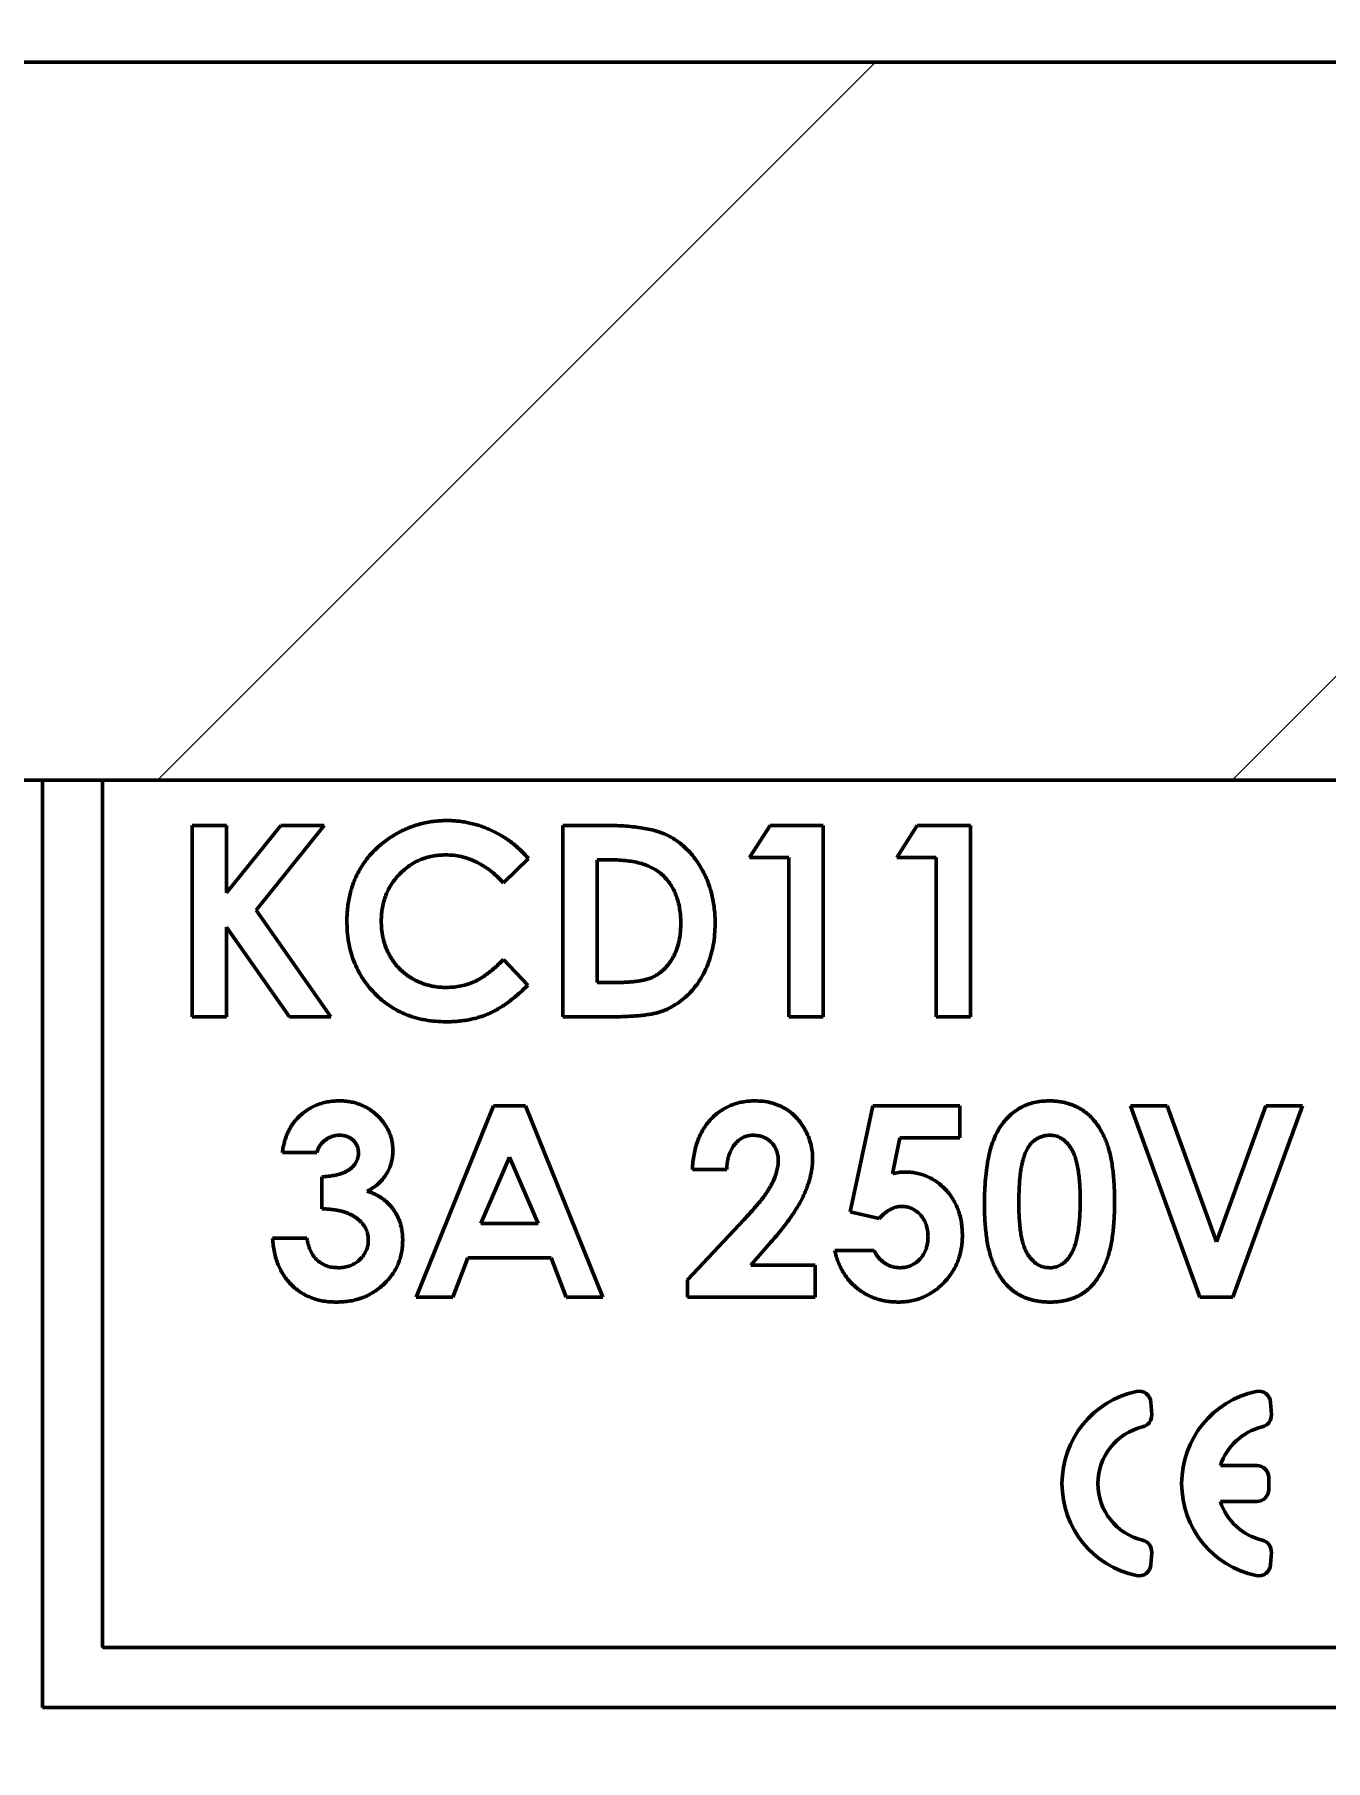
# Model space of a CAD drawing. Header units: millimetres. Extents: x 0 to 841, y 0 to 594.
# Drawn here: x 394.93 to 400.32, y 310.52 to 317.74 of the extents above; entities that cross this region are included whole.
import ezdxf

# ---------------------------------------------------------------- set-up
doc = ezdxf.new("R2010")
doc.units = ezdxf.units.MM
for name, color, linetype, lineweight in [('Dimension (ISO)', 7, 'Continuous', 25), ('Hatch (ISO)', 7, 'Continuous', 18), ('Visible (ISO)', 7, 'Continuous', 50)]:
    doc.layers.add(name, color=color, linetype=linetype, lineweight=lineweight)
doc.styles.add('Note Text (ISO)', font='tahoma.ttf')
doc.dimstyles.new('Default (ISO)', dxfattribs={"dimtxt": 3.5, "dimasz": 2.5, "dimexe": 3.175, "dimexo": 0, "dimgap": 0.762, "dimtad": 1, "dimrnd": 1e-08, "dimtxsty": 'Note Text (ISO)', "dimcen": 0.09, "dimdle": 10, "dimclrd": 256, "dimclre": 256, "dimclrt": 256, "dimadec": 0, "dimazin": 0, "dimtfac": 1.001486, "dimtmove": 0, "dimatfit": 3, "dimfxl": 1, "dimtolj": 1, "dimtzin": 0, "dimlwd": -1, "dimlwe": -1, "dimarcsym": 0})

# ---------------------------------------------------------------- blocks, each defined once
blk = doc.blocks.new('*D15')
at = {"layer": 'Defpoints', "color": 0, "transparency": 16777216}
for p in [(403.2592, 321.8317), (351.5859, 205.6206), (382.416, 205.6206)]:
    blk.add_point(p, dxfattribs=at)
at = {"layer": 'Dimension (ISO)', "transparency": 16777216}
for p, q in [((403.2592, 321.8317), (348.4109, 321.8317)), ((351.5859, 319.3317), (351.5859, 208.1206)), ((382.416, 205.6206), (348.4109, 205.6206))]:
    blk.add_line(p, q, dxfattribs=at)
for points in [[(351.1692, 319.3317), (352.0026, 319.3317), (351.5859, 321.8317)], [(351.1692, 208.1206), (352.0026, 208.1206), (351.5859, 205.6206)]]:
    blk.add_solid(points, dxfattribs=at)
at = {"layer": 'Dimension (ISO)', "transparency": 16777216, "insert": (346.3813, 257.8884), "char_height": 3.5, "attachment_point": 1, "rotation": 90, "style": 'Note Text (ISO)'}
blk.add_mtext('\\A1;116,21', dxfattribs=at)

msp = doc.modelspace()

# ---------------------------------------------------------------- hatches: boundary and pattern name
at = {"layer": 'Hatch (ISO)'}
h = msp.add_hatch(dxfattribs=at)
h.set_pattern_fill('ANSI31', color=256, scale=25.4, style=0)
h.set_pattern_definition([(45, (0, 0), (-2.245064, 2.245064), [])])
edge = h.paths.add_edge_path()
edge.add_ellipse((416.2875, 307.6206), major_axis=(-9.758, 2.1864), ratio=1, start_angle=270, end_angle=282.62939)
edge.add_line((416.2875, 317.6206), (382.416, 317.6206))
edge.add_ellipse((382.416, 312.6206), major_axis=(-5, 0), ratio=1, start_angle=270, end_angle=360)
edge.add_line((377.416, 312.6206), (377.416, 210.6206))
edge.add_ellipse((382.416, 210.6206), major_axis=(0, -5), ratio=1, start_angle=270, end_angle=360)
edge.add_line((382.416, 205.6206), (416.2875, 205.6206))
edge.add_ellipse((416.2875, 215.6206), major_axis=(10, 0), ratio=1, start_angle=270, end_angle=282.62939)
edge.add_ellipse((445.416, 85.6206), major_axis=(120.242, 26.942), ratio=1, start_angle=64.741221, end_angle=90, ccw=False)
edge.add_ellipse((474.5444, 215.6206), major_axis=(9.758, -2.1864), ratio=1, start_angle=270, end_angle=282.62939)
edge.add_line((474.5444, 205.6206), (558.416, 205.6206))
edge.add_ellipse((558.416, 210.6206), major_axis=(5, 0), ratio=1, start_angle=270, end_angle=360)
edge.add_line((563.416, 210.6206), (563.416, 312.6206))
edge.add_ellipse((558.416, 312.6206), major_axis=(0, 5), ratio=1, start_angle=270, end_angle=360)
edge.add_line((558.416, 317.6206), (474.5444, 317.6206))
edge.add_ellipse((474.5444, 307.6206), major_axis=(-10, 0), ratio=1, start_angle=270, end_angle=282.62939)
edge.add_ellipse((445.416, 437.6206), major_axis=(-120.242, -26.942), ratio=1, start_angle=64.741221, end_angle=90, ccw=False)
edge = h.paths.add_edge_path(flags=0)
edge.add_line((388.916, 208.6206), (388.916, 210.6206))
edge.add_ellipse((382.416, 210.6206), major_axis=(0, 6.5), ratio=1, start_angle=270, end_angle=363.5049)
edge.add_line((382.0186, 217.1085), (380.416, 217.1085))
edge.add_line((380.416, 217.1085), (380.416, 221.8137))
edge.add_spline(control_points=[(380.416, 221.8137), (380.416, 222.421), (380.4998, 223.1449), (380.6918, 224.324), (380.8222, 224.9564), (381.0364, 226.2248), (381.1089, 226.8628), (381.1089, 228.0373), (381.0364, 228.6753), (380.8222, 229.9438), (380.6918, 230.5761), (380.4998, 231.7552), (380.416, 232.4791), (380.416, 233.0865)], knot_values=[1.346639, 1.346639, 1.346639, 1.346639, 1.528836, 1.528836, 1.705012, 1.705012, 1.881187, 1.881187, 2.057362, 2.057362, 2.233538, 2.233538, 2.415734, 2.415734, 2.415734, 2.415734], degree=3, periodic=0)
edge.add_line((380.416, 233.0865), (380.416, 241.6206))
edge.add_ellipse((380.416, 244.1206), major_axis=(2.5, 0), ratio=1, start_angle=270, end_angle=450)
edge.add_line((380.416, 246.6206), (380.416, 276.6206))
edge.add_ellipse((380.416, 279.1206), major_axis=(2.5, 0), ratio=1, start_angle=270, end_angle=450)
edge.add_line((380.416, 281.6206), (380.416, 306.1211))
edge.add_line((380.416, 306.1211), (382.4891, 306.1211))
edge.add_ellipse((382.416, 312.6206), major_axis=(6.4996, 0.0732), ratio=1, start_angle=270, end_angle=359.35505)
edge.add_line((388.916, 312.6206), (388.916, 314.6206))
edge.add_line((388.916, 314.6206), (416.2875, 314.6206))
edge.add_ellipse((416.2875, 307.6206), major_axis=(7, 0), ratio=1, start_angle=77.37061, end_angle=90, ccw=False)
edge.add_ellipse((445.416, 437.6206), major_axis=(123.1694, -27.598), ratio=1, start_angle=270, end_angle=279.224461)
edge.add_ellipse((445.416, 311.3973), major_axis=(-0.2228, -7.4967), ratio=1, start_angle=270, end_angle=453.40493)
edge.add_ellipse((445.416, 437.6206), major_axis=(126.0006, 7.4967), ratio=1, start_angle=270, end_angle=279.224461)
edge.add_ellipse((474.5444, 307.6206), major_axis=(6.8306, 1.5305), ratio=1, start_angle=77.37061, end_angle=90, ccw=False)
edge.add_line((474.5444, 314.6206), (535.916, 314.6206))
edge.add_ellipse((538.416, 314.6206), major_axis=(0, -2.5), ratio=1, start_angle=270, end_angle=450)
edge.add_line((540.916, 314.6206), (551.9184, 314.6206))
edge.add_line((551.9184, 314.6206), (551.9184, 312.4451))
edge.add_ellipse((558.416, 312.6206), major_axis=(0.1756, -6.4976), ratio=1, start_angle=270, end_angle=359.09712)
edge.add_line((558.4891, 306.1211), (560.416, 306.1211))
edge.add_line((560.416, 306.1211), (560.416, 217.1085))
edge.add_line((560.416, 217.1085), (558.8134, 217.1085))
edge.add_ellipse((558.416, 210.6206), major_axis=(-6.4878, 0.3974), ratio=1, start_angle=270, end_angle=361.95706)
edge.add_line((551.9184, 210.7962), (551.9184, 208.6206))
edge.add_line((551.9184, 208.6206), (540.916, 208.6206))
edge.add_ellipse((538.416, 208.6206), major_axis=(0, 2.5), ratio=1, start_angle=270, end_angle=450)
edge.add_line((535.916, 208.6206), (474.5444, 208.6206))
edge.add_ellipse((474.5444, 215.6206), major_axis=(-7, 0), ratio=1, start_angle=77.37061, end_angle=90, ccw=False)
edge.add_ellipse((445.416, 85.6206), major_axis=(-123.1694, 27.598), ratio=1, start_angle=270, end_angle=279.224461)
edge.add_ellipse((445.416, 211.844), major_axis=(0.2228, 7.4967), ratio=1, start_angle=270, end_angle=453.40493)
edge.add_ellipse((445.416, 85.6206), major_axis=(-126.0006, -7.4967), ratio=1, start_angle=270, end_angle=279.224461)
edge.add_ellipse((416.2875, 215.6206), major_axis=(-6.8306, -1.5305), ratio=1, start_angle=77.37061, end_angle=90, ccw=False)
edge.add_line((416.2875, 208.6206), (388.916, 208.6206))
edge = h.paths.add_edge_path(flags=0)
edge.add_ellipse((557.666, 211.3706), major_axis=(0, 2.1724), ratio=1, start_angle=0, end_angle=360)
edge = h.paths.add_edge_path(flags=0)
edge.add_ellipse((557.666, 311.8706), major_axis=(0, 2.1724), ratio=1, start_angle=0, end_angle=360)
edge = h.paths.add_edge_path(flags=0)
edge.add_ellipse((383.166, 311.8706), major_axis=(0, 2.1724), ratio=1, start_angle=0, end_angle=360)
edge = h.paths.add_edge_path(flags=0)
edge.add_ellipse((383.166, 211.3706), major_axis=(0, 2.1724), ratio=1, start_angle=0, end_angle=360)
edge = h.paths.add_edge_path(flags=0)
edge.add_ellipse((445.416, 214.344), major_axis=(0, 2), ratio=1, start_angle=0, end_angle=360)
edge = h.paths.add_edge_path(flags=0)
edge.add_ellipse((445.416, 308.8973), major_axis=(0, 2), ratio=1, start_angle=0, end_angle=360)

# ---------------------------------------------------------------- linework, layer by layer
at = {"layer": 'Visible (ISO)'}
for p, q in [((416.2875, 317.6206), (382.416, 317.6206)), ((388.916, 314.6206), (416.2875, 314.6206)), ((394.9633, 314.6206), (394.9633, 310.7446)), ((395.2133, 314.6206), (395.2133, 310.9946)), ((395.5888, 314.4309), (395.7323, 314.4309)), ((395.5888, 313.6309), (395.5888, 314.4309)), ((395.7323, 314.1494), (395.9593, 314.4309)), ((395.7323, 314.4309), (395.7323, 314.1494)), ((396.1405, 314.4309), (395.8554, 314.0771)), ((395.9593, 314.4309), (396.1405, 314.4309)), ((397.1375, 314.4309), (397.3184, 314.4309)), ((397.1375, 313.6309), (397.1375, 314.4309)), ((397.917, 314.2976), (398.0027, 314.4309)), ((398.0027, 314.4309), (398.2246, 314.4309)), ((398.2246, 314.4309), (398.2246, 313.6309)), ((398.5323, 314.2976), (398.6181, 314.4309)), ((398.6181, 314.4309), (398.84, 314.4309)), ((398.84, 314.4309), (398.84, 313.6309)), ((396.9939, 314.2922), (396.8886, 314.1915)), ((397.3359, 314.2873), (397.2811, 314.2873)), ((397.2811, 314.2873), (397.2811, 313.7745)), ((398.0811, 314.2976), (397.917, 314.2976)), ((398.0811, 313.6309), (398.0811, 314.2976)), ((398.6964, 314.2976), (398.5323, 314.2976)), ((398.6964, 313.6309), (398.6964, 314.2976)), ((395.8554, 314.0771), (396.1682, 313.6309)), ((395.7323, 314.0061), (395.7323, 313.6309)), ((395.9953, 313.6309), (395.7323, 314.0061)), ((396.8886, 313.8704), (396.9907, 313.7631)), ((397.2811, 313.7745), (397.3561, 313.7745)), ((395.7323, 313.6309), (395.5888, 313.6309)), ((396.1682, 313.6309), (395.9953, 313.6309)), ((397.3211, 313.6309), (397.1375, 313.6309)), ((398.2246, 313.6309), (398.0811, 313.6309)), ((398.84, 313.6309), (398.6964, 313.6309)), ((396.5244, 312.4593), (396.8477, 313.2593)), ((396.8477, 313.2593), (396.9808, 313.2593)), ((396.9808, 313.2593), (397.3039, 312.4593)), ((398.3379, 312.8154), (398.432, 313.2593)), ((398.432, 313.2593), (398.7962, 313.2593)), ((398.7962, 313.2593), (398.7962, 313.126)), ((399.509, 313.2593), (399.6624, 313.2593)), ((399.7986, 312.4593), (399.509, 313.2593)), ((399.6624, 313.2593), (399.868, 312.6911)), ((399.868, 312.6911), (400.0741, 313.2593)), ((400.227, 313.2593), (399.9369, 312.4593)), ((400.0741, 313.2593), (400.227, 313.2593)), ((398.5457, 313.126), (398.5145, 312.9747)), ((398.7962, 313.126), (398.5457, 313.126)), ((396.109, 313.0645), (395.9655, 313.0645)), ((396.9142, 313.0447), (396.7943, 312.767)), ((397.034, 312.767), (396.9142, 313.0447)), ((396.1296, 312.8286), (396.1296, 312.9619)), ((397.8219, 312.9927), (397.6783, 312.9927)), ((398.4587, 312.7877), (398.3379, 312.8154)), ((396.7943, 312.767), (397.034, 312.767)), ((397.6578, 312.5321), (397.8946, 312.7842)), ((395.9244, 312.7055), (396.068, 312.7055)), ((398.0054, 312.6883), (397.9219, 312.5927)), ((398.2731, 312.6542), (398.4372, 312.6542)), ((396.7398, 312.6234), (396.6776, 312.4593)), ((397.0884, 312.6234), (396.7398, 312.6234)), ((397.1506, 312.4593), (397.0884, 312.6234)), ((397.9219, 312.5927), (398.1911, 312.5927)), ((398.1911, 312.5927), (398.1911, 312.4593)), ((397.6578, 312.4593), (397.6578, 312.5321)), ((396.6776, 312.4593), (396.5244, 312.4593)), ((397.3039, 312.4593), (397.1506, 312.4593)), ((398.1911, 312.4593), (397.6578, 312.4593)), ((399.9369, 312.4593), (399.7986, 312.4593)), ((399.5975, 311.9689), (399.5943, 312.0194)), ((400.0975, 311.9689), (400.0943, 312.0194)), ((400.0366, 311.7553), (399.8844, 311.7553)), ((400.0864, 311.6551), (400.0866, 311.7051)), ((399.8844, 311.6053), (400.0364, 311.6053)), ((399.5943, 311.3413), (399.5975, 311.3918)), ((400.0943, 311.3413), (400.0975, 311.3918)), ((395.2133, 310.9946), (403.6187, 310.9946)), ((394.9633, 310.7446), (403.8687, 310.7446))]:
    msp.add_line(p, q, dxfattribs=at)
for centre, radius, start, end in [((399.616, 311.6803), 0.3934, 102.03433, 257.96567), ((399.5444, 312.0162), 0.05, 3.66274, 102.03433), ((400.116, 311.6803), 0.3934, 102.03433, 257.96567), ((400.0444, 312.0162), 0.05, 3.66274, 102.03433), ((399.5476, 311.9657), 0.05, 283.47391, 3.66274), ((400.0476, 311.9657), 0.05, 283.47391, 3.66274), ((399.616, 311.6803), 0.2434, 103.47391, 256.52609), ((400.116, 311.6803), 0.2434, 103.47391, 162.055), ((400.0366, 311.7053), 0.05, 359.74571, 90), ((400.0364, 311.6553), 0.05, 270, 359.74571), ((400.116, 311.6803), 0.2434, 197.945, 256.52609), ((399.5476, 311.395), 0.05, 356.33726, 76.52609), ((400.0476, 311.395), 0.05, 356.33726, 76.52609), ((399.5444, 311.3445), 0.05, 257.96567, 356.33726), ((400.0444, 311.3445), 0.05, 257.96567, 356.33726)]:
    msp.add_arc(centre, radius, start, end, dxfattribs=at)
for points, knots in [([(396.2349, 314.0322), (396.235, 314.0421), (396.2353, 314.0615), (396.238, 314.0903), (396.2421, 314.1183), (396.2479, 314.1453), (396.2552, 314.1716), (396.2644, 314.197), (396.2751, 314.2216), (396.2876, 314.2453), (396.3017, 314.2679), (396.317, 314.2896), (396.3339, 314.31), (396.3523, 314.3293), (396.3719, 314.3475), (396.393, 314.3646), (396.4157, 314.3805), (396.4396, 314.3951), (396.4643, 314.4085), (396.4899, 314.4197), (396.5157, 314.4296), (396.5421, 314.4377), (396.5691, 314.4437), (396.5964, 314.4483), (396.6243, 314.4508), (396.6431, 314.4512), (396.6525, 314.4514)], [0, 0, 0, 0, 0.044664, 0.088513, 0.131203, 0.172894, 0.214224, 0.254981, 0.29551, 0.336104, 0.376307, 0.416502, 0.456487, 0.49665, 0.537344, 0.578234, 0.620038, 0.662736, 0.7054, 0.747653, 0.78943, 0.831265, 0.872823, 0.914869, 0.957026, 1, 1, 1, 1]), ([(396.6525, 314.4514), (396.6606, 314.4513), (396.6767, 314.4511), (396.7006, 314.4491), (396.7243, 314.4459), (396.7477, 314.4412), (396.771, 314.4355), (396.7941, 314.4284), (396.8168, 314.4198), (396.8394, 314.4103), (396.8614, 314.3995), (396.8826, 314.3874), (396.9031, 314.3743), (396.9228, 314.36), (396.9418, 314.3447), (396.9601, 314.3284), (396.9775, 314.3108), (396.9884, 314.2984), (396.9939, 314.2922)], [0, 0, 0, 0, 0.062271, 0.123894, 0.185053, 0.246821, 0.308411, 0.370089, 0.432573, 0.495743, 0.559165, 0.621751, 0.684418, 0.747006, 0.809457, 0.872518, 0.935774, 1, 1, 1, 1]), ([(397.3184, 314.4309), (397.3325, 314.4308), (397.3598, 314.4307), (397.3993, 314.4285), (397.436, 314.4253), (397.47, 314.4204), (397.5012, 314.4147), (397.5295, 314.4071), (397.5551, 314.3984), (397.5782, 314.3882), (397.5993, 314.3763), (397.6192, 314.3628), (397.6381, 314.3478), (397.6561, 314.331), (397.6733, 314.3126), (397.6893, 314.2922), (397.7045, 314.2704), (397.7188, 314.2471), (397.7315, 314.2224), (397.7428, 314.1965), (397.7522, 314.1695), (397.7599, 314.1415), (397.766, 314.1125), (397.7703, 314.0825), (397.773, 314.0514), (397.7732, 314.0304), (397.7734, 314.0197)], [0, 0, 0, 0, 0.060145, 0.116262, 0.168646, 0.217421, 0.26241, 0.303907, 0.342233, 0.377621, 0.411584, 0.445386, 0.479752, 0.514569, 0.550351, 0.586994, 0.624785, 0.663736, 0.70347, 0.743462, 0.784023, 0.82514, 0.867271, 0.910311, 0.954426, 1, 1, 1, 1]), ([(396.6469, 314.3079), (396.6377, 314.3076), (396.6194, 314.3071), (396.5926, 314.3034), (396.567, 314.2971), (396.5424, 314.2884), (396.5189, 314.2774), (396.4967, 314.2635), (396.4755, 314.2473), (396.4557, 314.2288), (396.4378, 314.2084), (396.4217, 314.1869), (396.4084, 314.164), (396.3975, 314.1399), (396.3889, 314.1147), (396.3828, 314.0883), (396.3793, 314.0608), (396.3788, 314.0421), (396.3785, 314.0325)], [0, 0, 0, 0, 0.064704, 0.127687, 0.188852, 0.249119, 0.309451, 0.370006, 0.432103, 0.495543, 0.559335, 0.62158, 0.683032, 0.744563, 0.806119, 0.869015, 0.93343, 1, 1, 1, 1]), ([(396.8886, 314.1915), (396.8797, 314.2008), (396.8622, 314.2189), (396.834, 314.2425), (396.8049, 314.2627), (396.775, 314.2791), (396.7442, 314.2921), (396.7125, 314.3012), (396.68, 314.3069), (396.658, 314.3075), (396.6469, 314.3079)], [0, 0, 0, 0, 0.139421, 0.272777, 0.399533, 0.522552, 0.64264, 0.761569, 0.879788, 1, 1, 1, 1]), ([(397.5543, 314.2232), (397.5483, 314.2285), (397.5362, 314.2391), (397.5149, 314.2518), (397.4913, 314.263), (397.4651, 314.2719), (397.4364, 314.2789), (397.4051, 314.2838), (397.3713, 314.2869), (397.3479, 314.2872), (397.3359, 314.2873)], [0, 0, 0, 0, 0.101663, 0.207636, 0.318745, 0.43668, 0.563507, 0.698681, 0.844447, 1, 1, 1, 1]), ([(397.6298, 314.0223), (397.6296, 314.0328), (397.6292, 314.0532), (397.6256, 314.083), (397.6198, 314.111), (397.6113, 314.1371), (397.6009, 314.1616), (397.5877, 314.184), (397.5724, 314.2049), (397.5603, 314.2171), (397.5543, 314.2232)], [0, 0, 0, 0, 0.1422804, 0.2774357, 0.4064877, 0.5299178, 0.6501339, 0.7668447, 0.8834991, 1, 1, 1, 1]), ([(396.6503, 313.6104), (396.6354, 313.6108), (396.6062, 313.6116), (396.5634, 313.6171), (396.5227, 313.6263), (396.4841, 313.6393), (396.4476, 313.6561), (396.4131, 313.6766), (396.3807, 313.7008), (396.3508, 313.7284), (396.3236, 313.7589), (396.2996, 313.7917), (396.2799, 313.8269), (396.2631, 313.8638), (396.2505, 313.9031), (396.2414, 313.9443), (396.2358, 313.9876), (396.2352, 314.0171), (396.2349, 314.0322)], [0, 0, 0, 0, 0.067374, 0.131832, 0.194455, 0.255566, 0.315587, 0.375625, 0.436133, 0.497772, 0.559461, 0.620267, 0.680775, 0.741575, 0.803222, 0.866497, 0.931913, 1, 1, 1, 1]), ([(396.3785, 314.0325), (396.3786, 314.0259), (396.3787, 314.0127), (396.3804, 313.9933), (396.3831, 313.9744), (396.3869, 313.9561), (396.3918, 313.9383), (396.3977, 313.9211), (396.4048, 313.9046), (396.4128, 313.8886), (396.4217, 313.8732), (396.4317, 313.8587), (396.4426, 313.8452), (396.4541, 313.8321), (396.4669, 313.8204), (396.4804, 313.8092), (396.4948, 313.799), (396.51, 313.7898), (396.5258, 313.7812), (396.5423, 313.7741), (396.559, 313.7677), (396.5764, 313.7629), (396.5941, 313.7587), (396.6123, 313.7561), (396.6308, 313.7542), (396.6433, 313.7541), (396.6496, 313.754)], [0, 0, 0, 0, 0.045993, 0.090653, 0.134142, 0.177355, 0.219295, 0.260941, 0.30214, 0.343266, 0.384147, 0.424348, 0.464388, 0.503978, 0.543795, 0.583781, 0.624404, 0.665346, 0.706652, 0.747661, 0.788862, 0.830193, 0.871687, 0.91372, 0.956581, 1, 1, 1, 1]), ([(397.7734, 314.0197), (397.773, 314.0046), (397.7723, 313.9749), (397.7664, 313.9314), (397.7568, 313.8896), (397.7433, 313.85), (397.7267, 313.8128), (397.7067, 313.7789), (397.684, 313.748), (397.6584, 313.7209), (397.6307, 313.6974), (397.6018, 313.6775), (397.5717, 313.6616), (397.5452, 313.6516), (397.5221, 313.6454), (397.5019, 313.6417), (397.4788, 313.6384), (397.4529, 313.6355), (397.424, 313.6335), (397.3923, 313.6321), (397.3577, 313.6311), (397.3336, 313.631), (397.3211, 313.6309)], [0, 0, 0, 0, 0.065767, 0.129467, 0.191414, 0.252424, 0.311761, 0.368786, 0.423917, 0.478313, 0.53121, 0.582008, 0.630995, 0.679292, 0.705349, 0.735235, 0.768913, 0.806892, 0.848943, 0.895126, 0.945474, 1, 1, 1, 1]), ([(397.3561, 313.7745), (397.365, 313.7746), (397.3821, 313.7747), (397.4069, 313.7758), (397.4298, 313.7776), (397.4508, 313.7804), (397.47, 313.7837), (397.4873, 313.7878), (397.5027, 313.7927), (397.5163, 313.7986), (397.5288, 313.8053), (397.5403, 313.8131), (397.5515, 313.8217), (397.562, 313.8315), (397.572, 313.8423), (397.5813, 313.8541), (397.5901, 313.8669), (397.5983, 313.8808), (397.6057, 313.8956), (397.6122, 313.9112), (397.6177, 313.9277), (397.6219, 313.9451), (397.6255, 313.9632), (397.6281, 313.9822), (397.6295, 314.002), (397.6297, 314.0154), (397.6298, 314.0223)], [0, 0, 0, 0, 0.062614, 0.120409, 0.174209, 0.223733, 0.269036, 0.310683, 0.348147, 0.38241, 0.414784, 0.447226, 0.480075, 0.513768, 0.547992, 0.582946, 0.619343, 0.657151, 0.695713, 0.73554, 0.775849, 0.817585, 0.860745, 0.905388, 0.951999, 1, 1, 1, 1]), ([(396.6496, 313.754), (396.6603, 313.7543), (396.6814, 313.7549), (396.7122, 313.7597), (396.7417, 313.7675), (396.7652, 313.7769), (396.7836, 313.786), (396.7976, 313.7943), (396.812, 313.8038), (396.8268, 313.8145), (396.8419, 313.8266), (396.8572, 313.8401), (396.8729, 313.8546), (396.8833, 313.865), (396.8886, 313.8704)], [0, 0, 0, 0, 0.117053, 0.229979, 0.340718, 0.450132, 0.506336, 0.565284, 0.628189, 0.694716, 0.765009, 0.839573, 0.917746, 1, 1, 1, 1]), ([(396.9907, 313.7631), (396.9835, 313.7562), (396.9695, 313.7427), (396.9484, 313.7235), (396.9273, 313.7062), (396.9067, 313.6903), (396.8863, 313.6762), (396.8662, 313.6638), (396.8464, 313.6529), (396.8267, 313.6436), (396.8069, 313.6357), (396.7864, 313.629), (396.7655, 313.6232), (396.7437, 313.6186), (396.7213, 313.6148), (396.6982, 313.6124), (396.6745, 313.6106), (396.6584, 313.6105), (396.6503, 313.6104)], [0, 0, 0, 0, 0.077784, 0.151817, 0.222542, 0.29028, 0.354643, 0.415801, 0.474713, 0.53043, 0.585584, 0.641307, 0.6979, 0.75542, 0.814521, 0.874876, 0.936669, 1, 1, 1, 1]), ([(396.0268, 313.2055), (396.0327, 313.2114), (396.0444, 313.2232), (396.0639, 313.2382), (396.0843, 313.2513), (396.106, 313.2616), (396.1288, 313.2699), (396.1527, 313.2756), (396.1778, 313.2793), (396.1949, 313.2797), (396.2036, 313.2798)], [0, 0, 0, 0, 0.127407, 0.251106, 0.372908, 0.494496, 0.616171, 0.740563, 0.867605, 1, 1, 1, 1]), ([(396.2036, 313.2798), (396.2113, 313.2797), (396.2266, 313.2793), (396.249, 313.2764), (396.2704, 313.2713), (396.2909, 313.2647), (396.3103, 313.2557), (396.329, 313.2452), (396.3466, 313.2324), (396.3629, 313.2179), (396.3779, 313.2022), (396.3909, 313.1855), (396.4021, 313.1681), (396.4113, 313.1499), (396.4184, 313.1309), (396.4233, 313.1112), (396.4265, 313.0909), (396.4268, 313.0771), (396.427, 313.0701)], [0, 0, 0, 0, 0.068214, 0.134095, 0.198286, 0.26116, 0.323635, 0.386367, 0.449642, 0.514245, 0.578413, 0.640375, 0.700615, 0.760104, 0.819299, 0.878466, 0.93836, 1, 1, 1, 1]), ([(397.6783, 312.9927), (397.6789, 313.0035), (397.6801, 313.0247), (397.6849, 313.0556), (397.6914, 313.0847), (397.7001, 313.1121), (397.7107, 313.1376), (397.7237, 313.1614), (397.7386, 313.1834), (397.7556, 313.2034), (397.7741, 313.2214), (397.7941, 313.2371), (397.8155, 313.2502), (397.8381, 313.261), (397.8619, 313.2697), (397.8871, 313.2754), (397.9135, 313.2793), (397.9316, 313.2797), (397.9408, 313.2798)], [0, 0, 0, 0, 0.074933, 0.1464146, 0.2147332, 0.2803957, 0.3439118, 0.4055207, 0.4664762, 0.5268093, 0.5861676, 0.6441224, 0.7016406, 0.7587758, 0.8166464, 0.8756669, 0.9366302, 1, 1, 1, 1]), ([(397.9408, 313.2798), (397.9521, 313.2795), (397.9741, 313.2789), (398.0061, 313.2727), (398.0362, 313.2631), (398.064, 313.2494), (398.0895, 313.232), (398.1123, 313.2111), (398.1325, 313.1868), (398.1495, 313.1594), (398.1633, 313.1303), (398.1733, 313.1004), (398.1798, 313.0703), (398.1805, 313.05), (398.1808, 313.0399)], [0, 0, 0, 0, 0.089601, 0.174998, 0.257453, 0.339173, 0.420313, 0.501335, 0.584117, 0.670222, 0.756511, 0.839232, 0.920133, 1, 1, 1, 1]), ([(398.9645, 313.171), (398.9707, 313.1797), (398.9828, 313.1966), (399.0041, 313.2188), (399.0269, 313.2378), (399.0518, 313.2532), (399.0783, 313.2653), (399.1067, 313.2738), (399.1369, 313.2788), (399.1576, 313.2795), (399.1682, 313.2798)], [0, 0, 0, 0, 0.132314, 0.2587, 0.380912, 0.500535, 0.620923, 0.742376, 0.868281, 1, 1, 1, 1]), ([(399.1682, 313.2798), (399.1751, 313.2797), (399.1888, 313.2795), (399.2089, 313.2773), (399.2283, 313.274), (399.247, 313.2694), (399.265, 313.2633), (399.2822, 313.2559), (399.2988, 313.2472), (399.3145, 313.2371), (399.3294, 313.2255), (399.3435, 313.2126), (399.3566, 313.1981), (399.369, 313.1824), (399.3804, 313.1651), (399.3909, 313.1466), (399.4006, 313.1265), (399.4094, 313.105), (399.4173, 313.0816), (399.424, 313.0562), (399.4298, 313.0286), (399.4343, 312.9989), (399.438, 312.967), (399.4405, 312.9329), (399.4422, 312.8966), (399.4423, 312.8718), (399.4424, 312.859)], [0, 0, 0, 0, 0.036627, 0.072018, 0.106602, 0.140274, 0.17358, 0.206379, 0.239129, 0.271938, 0.305059, 0.338342, 0.37263, 0.407727, 0.443889, 0.481473, 0.520266, 0.561057, 0.604159, 0.650198, 0.699685, 0.752419, 0.808832, 0.868984, 0.93269, 1, 1, 1, 1]), ([(395.9655, 313.0645), (395.9665, 313.0716), (395.9684, 313.0857), (395.9733, 313.106), (395.9789, 313.1254), (395.986, 313.1436), (395.9943, 313.1607), (396.0039, 313.1768), (396.0145, 313.1919), (396.0227, 313.201), (396.0268, 313.2055)], [0, 0, 0, 0, 0.138943, 0.271391, 0.400711, 0.524933, 0.6468, 0.764858, 0.883108, 1, 1, 1, 1]), ([(398.8988, 312.8515), (398.8989, 312.8692), (398.8992, 312.9034), (398.9025, 312.9529), (398.9075, 312.9986), (398.9144, 313.0406), (398.9237, 313.0787), (398.935, 313.1131), (398.9481, 313.1439), (398.9592, 313.1622), (398.9645, 313.171)], [0, 0, 0, 0, 0.161066, 0.310779, 0.449889, 0.578276, 0.696627, 0.805994, 0.906565, 1, 1, 1, 1]), ([(396.2026, 313.1363), (396.1974, 313.136), (396.1871, 313.1355), (396.172, 313.1317), (396.1577, 313.1254), (396.1445, 313.1165), (396.1325, 313.1059), (396.1225, 313.0935), (396.1143, 313.0797), (396.1108, 313.0696), (396.109, 313.0645)], [0, 0, 0, 0, 0.123555, 0.245171, 0.367362, 0.49376, 0.621427, 0.745936, 0.87222, 1, 1, 1, 1]), ([(396.2834, 313.0609), (396.2831, 313.0661), (396.2826, 313.0763), (396.2783, 313.0908), (396.2713, 313.104), (396.2614, 313.1153), (396.2493, 313.1247), (396.2353, 313.1315), (396.2195, 313.1356), (396.2084, 313.136), (396.2026, 313.1363)], [0, 0, 0, 0, 0.126097, 0.246115, 0.363678, 0.484842, 0.607566, 0.731451, 0.861112, 1, 1, 1, 1]), ([(397.9326, 313.1363), (397.9288, 313.1361), (397.9213, 313.1359), (397.9103, 313.1341), (397.8999, 313.131), (397.8898, 313.1268), (397.8803, 313.1213), (397.8713, 313.1145), (397.8628, 313.1066), (397.8548, 313.0976), (397.8475, 313.0876), (397.841, 313.0766), (397.8356, 313.0647), (397.8309, 313.052), (397.8272, 313.0384), (397.8246, 313.0239), (397.8226, 313.0086), (397.8221, 312.9981), (397.8219, 312.9927)], [0, 0, 0, 0, 0.0564669, 0.1111641, 0.1649371, 0.2183218, 0.2723929, 0.3279763, 0.3852911, 0.4449029, 0.5068438, 0.5694882, 0.6341532, 0.7009761, 0.7708975, 0.8436256, 0.9196597, 1, 1, 1, 1]), ([(398.0372, 313.0298), (398.037, 313.0373), (398.0364, 313.0516), (398.0305, 313.072), (398.0215, 313.0906), (398.0085, 313.1066), (397.9929, 313.1198), (397.9747, 313.1295), (397.9543, 313.1352), (397.94, 313.1359), (397.9326, 313.1363)], [0, 0, 0, 0, 0.1327, 0.257127, 0.378014, 0.500769, 0.623253, 0.743749, 0.868176, 1, 1, 1, 1]), ([(399.1717, 313.1363), (399.1654, 313.136), (399.1531, 313.1354), (399.1353, 313.1305), (399.1186, 313.1227), (399.1057, 313.1137), (399.0961, 313.1048), (399.0892, 313.097), (399.083, 313.0879), (399.077, 313.0778), (399.0717, 313.0665), (399.0665, 313.0542), (399.0621, 313.0407), (399.0578, 313.0261), (399.0542, 313.01), (399.051, 312.9922), (399.0483, 312.9728), (399.046, 312.9516), (399.0446, 312.9286), (399.0432, 312.9039), (399.0426, 312.8775), (399.0425, 312.8593), (399.0424, 312.8499)], [0, 0, 0, 0, 0.053832, 0.105539, 0.157632, 0.2113, 0.239518, 0.269404, 0.300688, 0.334182, 0.369857, 0.408083, 0.448239, 0.491626, 0.538665, 0.589919, 0.646388, 0.70724, 0.772955, 0.843648, 0.919311, 1, 1, 1, 1]), ([(399.2988, 312.859), (399.2987, 312.8716), (399.2986, 312.8959), (399.2968, 312.9307), (399.2942, 312.9626), (399.2904, 312.9913), (399.2855, 313.017), (399.2795, 313.0397), (399.2724, 313.0594), (399.264, 313.0761), (399.2546, 313.0903), (399.2447, 313.1025), (399.2342, 313.113), (399.223, 313.1215), (399.2111, 313.1282), (399.1986, 313.1329), (399.1853, 313.1357), (399.1763, 313.1361), (399.1717, 313.1363)], [0, 0, 0, 0, 0.112119, 0.21581, 0.310214, 0.396008, 0.473428, 0.542799, 0.60457, 0.659382, 0.708791, 0.755384, 0.798717, 0.840426, 0.880199, 0.91973, 0.959047, 1, 1, 1, 1]), ([(396.1296, 312.9619), (396.1391, 312.9627), (396.1569, 312.9642), (396.1816, 312.9678), (396.2025, 312.9725), (396.2198, 312.9784), (396.2344, 312.9855), (396.2469, 312.9938), (396.258, 313.003), (396.267, 313.0136), (396.2743, 313.0248), (396.2795, 313.0366), (396.2829, 313.0486), (396.2832, 313.0568), (396.2834, 313.0609)], [0, 0, 0, 0, 0.14169, 0.265074, 0.370022, 0.458987, 0.536598, 0.609783, 0.680604, 0.749707, 0.815648, 0.878083, 0.93959, 1, 1, 1, 1]), ([(396.427, 313.0701), (396.4267, 313.0614), (396.426, 313.0442), (396.4207, 313.0192), (396.4121, 312.9953), (396.4, 312.9729), (396.3848, 312.9519), (396.3661, 312.9331), (396.3445, 312.9162), (396.3282, 312.9071), (396.3199, 312.9024)], [0, 0, 0, 0, 0.124097, 0.245057, 0.364484, 0.485869, 0.608926, 0.734309, 0.863947, 1, 1, 1, 1]), ([(397.8946, 312.7842), (397.9015, 312.7915), (397.9148, 312.8058), (397.9337, 312.8267), (397.9508, 312.8465), (397.9657, 312.8655), (397.9794, 312.883), (397.9908, 312.8997), (398.0007, 312.9151), (398.0111, 312.9339), (398.0212, 312.9561), (398.0305, 312.9817), (398.0361, 313.0062), (398.0369, 313.0222), (398.0372, 313.0298)], [0, 0, 0, 0, 0.1038494, 0.2011254, 0.291131, 0.374368, 0.450731, 0.5205206, 0.5832754, 0.64008, 0.7420436, 0.8350514, 0.9208688, 1, 1, 1, 1]), ([(398.1808, 313.0399), (398.1807, 313.0338), (398.1804, 313.0216), (398.1786, 313.003), (398.1757, 312.9841), (398.1715, 312.9649), (398.1662, 312.9453), (398.1598, 312.9253), (398.1521, 312.9051), (398.1432, 312.8843), (398.1326, 312.863), (398.1203, 312.8408), (398.1059, 312.8176), (398.0896, 312.7936), (398.0715, 312.7684), (398.0512, 312.7426), (398.0291, 312.7156), (398.0134, 312.6976), (398.0054, 312.6883)], [0, 0, 0, 0, 0.045518, 0.091616, 0.139247, 0.188242, 0.238674, 0.290665, 0.344841, 0.400433, 0.459145, 0.522553, 0.590103, 0.662816, 0.73968, 0.821575, 0.90833, 1, 1, 1, 1]), ([(398.5145, 312.9747), (398.5188, 312.9759), (398.5272, 312.9783), (398.5399, 312.9806), (398.5521, 312.9821), (398.5601, 312.9823), (398.564, 312.9824)], [0, 0, 0, 0, 0.263663, 0.52313, 0.767095, 1, 1, 1, 1]), ([(398.564, 312.9824), (398.5725, 312.9822), (398.5893, 312.9818), (398.6138, 312.9782), (398.6373, 312.9724), (398.6597, 312.9642), (398.6809, 312.9536), (398.7011, 312.9407), (398.7201, 312.9255), (398.7377, 312.9081), (398.7539, 312.889), (398.768, 312.8683), (398.78, 312.8463), (398.7896, 312.8229), (398.7971, 312.7983), (398.8026, 312.7724), (398.8058, 312.7452), (398.8063, 312.7266), (398.8065, 312.7172)], [0, 0, 0, 0, 0.0634005, 0.1249764, 0.1844922, 0.2434736, 0.3022637, 0.3613836, 0.4214818, 0.4834545, 0.5459361, 0.6081427, 0.6698203, 0.7323323, 0.7960922, 0.8616427, 0.9294352, 1, 1, 1, 1]), ([(396.3199, 312.9024), (396.3256, 312.9006), (396.3368, 312.8969), (396.3528, 312.8896), (396.3679, 312.8817), (396.382, 312.8725), (396.3953, 312.8626), (396.4074, 312.8515), (396.4187, 312.8394), (396.4289, 312.8263), (396.4381, 312.8123), (396.4461, 312.7978), (396.4528, 312.7826), (396.4585, 312.7669), (396.4628, 312.7504), (396.4659, 312.7334), (396.4676, 312.7158), (396.4679, 312.7038), (396.468, 312.6978)], [0, 0, 0, 0, 0.066211, 0.130102, 0.192891, 0.254724, 0.315349, 0.375886, 0.436388, 0.497732, 0.55907, 0.620303, 0.68102, 0.74239, 0.804615, 0.868123, 0.933318, 1, 1, 1, 1]), ([(396.3244, 312.6992), (396.3243, 312.7036), (396.324, 312.7123), (396.3214, 312.7251), (396.3176, 312.7374), (396.3122, 312.7491), (396.305, 312.7603), (396.2963, 312.7709), (396.2859, 312.7809), (396.2743, 312.7907), (396.2609, 312.7992), (396.2463, 312.807), (396.2301, 312.8133), (396.2128, 312.8189), (396.1939, 312.8229), (396.1737, 312.8259), (396.1521, 312.8281), (396.1372, 312.8284), (396.1296, 312.8286)], [0, 0, 0, 0, 0.050617, 0.100161, 0.149266, 0.198883, 0.249305, 0.301846, 0.357178, 0.415399, 0.476408, 0.539798, 0.606158, 0.67592, 0.749766, 0.828276, 0.911839, 1, 1, 1, 1]), ([(398.5531, 312.8388), (398.549, 312.8387), (398.5409, 312.8384), (398.5288, 312.8358), (398.5167, 312.832), (398.5049, 312.8263), (398.4931, 312.819), (398.4814, 312.8101), (398.4698, 312.7996), (398.4625, 312.7918), (398.4587, 312.7877)], [0, 0, 0, 0, 0.110315, 0.221095, 0.333771, 0.452335, 0.576542, 0.708924, 0.849417, 1, 1, 1, 1]), ([(398.6629, 312.7122), (398.6628, 312.7168), (398.6627, 312.7256), (398.6609, 312.7386), (398.6587, 312.7509), (398.6551, 312.7627), (398.6506, 312.7738), (398.6449, 312.7842), (398.6386, 312.7943), (398.631, 312.8033), (398.6229, 312.8116), (398.6142, 312.8189), (398.6051, 312.825), (398.5955, 312.83), (398.5856, 312.8341), (398.5751, 312.8367), (398.5642, 312.8386), (398.5569, 312.8388), (398.5531, 312.8388)], [0, 0, 0, 0, 0.072907, 0.142016, 0.209261, 0.274616, 0.338447, 0.401728, 0.464975, 0.528303, 0.590737, 0.650992, 0.709714, 0.766845, 0.824149, 0.88174, 0.939941, 1, 1, 1, 1]), ([(399.1723, 312.4388), (399.1652, 312.4389), (399.1512, 312.4392), (399.1306, 312.4411), (399.1109, 312.4446), (399.092, 312.4488), (399.0741, 312.455), (399.0569, 312.462), (399.0407, 312.4708), (399.0253, 312.4806), (399.0109, 312.4919), (398.9973, 312.5045), (398.9842, 312.5182), (398.9722, 312.5336), (398.961, 312.5503), (398.9505, 312.5683), (398.941, 312.5877), (398.932, 312.6085), (398.9241, 312.6312), (398.9173, 312.656), (398.9116, 312.6831), (398.9067, 312.7124), (398.9034, 312.744), (398.9006, 312.7778), (398.899, 312.8139), (398.8989, 312.8387), (398.8988, 312.8515)], [0, 0, 0, 0, 0.038221, 0.074874, 0.110168, 0.144745, 0.178103, 0.211197, 0.24385, 0.276037, 0.308544, 0.341435, 0.375117, 0.409625, 0.445367, 0.482286, 0.520792, 0.560774, 0.603062, 0.648922, 0.697907, 0.750777, 0.807292, 0.867643, 0.931855, 1, 1, 1, 1]), ([(399.0424, 312.8499), (399.0425, 312.8377), (399.0428, 312.8143), (399.0443, 312.7807), (399.0472, 312.7501), (399.0509, 312.7224), (399.056, 312.6976), (399.0622, 312.6757), (399.0692, 312.6566), (399.0779, 312.6405), (399.0873, 312.6268), (399.0973, 312.6149), (399.1081, 312.605), (399.1193, 312.5966), (399.1315, 312.5903), (399.1443, 312.5858), (399.1578, 312.583), (399.167, 312.5826), (399.1717, 312.5824)], [0, 0, 0, 0, 0.110752, 0.212376, 0.305552, 0.39038, 0.466772, 0.535487, 0.596824, 0.651363, 0.701341, 0.747857, 0.792193, 0.834257, 0.875313, 0.916021, 0.957645, 1, 1, 1, 1]), ([(399.4424, 312.859), (399.4423, 312.8461), (399.4422, 312.821), (399.4406, 312.7844), (399.4378, 312.75), (399.4343, 312.7179), (399.4294, 312.688), (399.4237, 312.6602), (399.4169, 312.6347), (399.4088, 312.6113), (399.3999, 312.5897), (399.3903, 312.5697), (399.38, 312.5511), (399.3691, 312.5339), (399.3571, 312.5184), (399.3447, 312.5042), (399.3314, 312.4916), (399.3174, 312.4803), (399.3025, 312.4704), (399.2867, 312.4619), (399.2699, 312.4549), (399.2522, 312.4489), (399.2335, 312.4445), (399.214, 312.4411), (399.1935, 312.4392), (399.1795, 312.4389), (399.1723, 312.4388)], [0, 0, 0, 0, 0.0684887, 0.1330724, 0.1938229, 0.251075, 0.3043913, 0.3543972, 0.401009, 0.4444135, 0.4854041, 0.5246418, 0.5618858, 0.5979156, 0.6324415, 0.6657189, 0.6977456, 0.7293455, 0.7605835, 0.7923616, 0.8243181, 0.8571607, 0.8909303, 0.9259628, 0.9620625, 1, 1, 1, 1]), ([(399.2594, 312.6374), (399.2626, 312.6433), (399.2694, 312.6557), (399.2772, 312.6766), (399.2839, 312.7002), (399.2893, 312.7267), (399.2935, 312.7558), (399.2967, 312.7877), (399.2984, 312.8225), (399.2987, 312.8465), (399.2988, 312.859)], [0, 0, 0, 0, 0.088875, 0.186363, 0.29409, 0.412109, 0.541758, 0.682689, 0.835089, 1, 1, 1, 1]), ([(396.1906, 312.4388), (396.1813, 312.439), (396.163, 312.4394), (396.1362, 312.4429), (396.1107, 312.4484), (396.0866, 312.4563), (396.0638, 312.4664), (396.0422, 312.4787), (396.0221, 312.4934), (396.0034, 312.5102), (395.9863, 312.5288), (395.9713, 312.5494), (395.9583, 312.5715), (395.9471, 312.5951), (395.9384, 312.6204), (395.9315, 312.6473), (395.9267, 312.6759), (395.9252, 312.6955), (395.9244, 312.7055)], [0, 0, 0, 0, 0.0666683, 0.1303611, 0.191963, 0.2520309, 0.3111653, 0.3694756, 0.4283312, 0.4881732, 0.5485263, 0.6084457, 0.6690289, 0.7308433, 0.7941676, 0.8598109, 0.9285235, 1, 1, 1, 1]), ([(396.068, 312.7055), (396.0689, 312.7005), (396.0707, 312.6907), (396.0742, 312.6765), (396.0787, 312.6634), (396.0838, 312.6513), (396.0895, 312.6401), (396.0964, 312.63), (396.1037, 312.6208), (396.1146, 312.6101), (396.13, 312.599), (396.1507, 312.5891), (396.1739, 312.5835), (396.1901, 312.5828), (396.1985, 312.5824)], [0, 0, 0, 0, 0.077371, 0.1507, 0.220747, 0.286666, 0.349582, 0.410791, 0.470004, 0.527741, 0.641738, 0.755287, 0.873516, 1, 1, 1, 1]), ([(396.468, 312.6978), (396.4678, 312.6889), (396.4673, 312.6714), (396.4635, 312.6457), (396.4574, 312.621), (396.4489, 312.5974), (396.4377, 312.5749), (396.4242, 312.5533), (396.4082, 312.5329), (396.39, 312.5138), (396.37, 312.4962), (396.3483, 312.4807), (396.3252, 312.468), (396.301, 312.457), (396.2752, 312.4489), (396.2483, 312.443), (396.2199, 312.4394), (396.2005, 312.439), (396.1906, 312.4388)], [0, 0, 0, 0, 0.062831, 0.123943, 0.183544, 0.242266, 0.301274, 0.361066, 0.421944, 0.48452, 0.547755, 0.610383, 0.672331, 0.734786, 0.797914, 0.862951, 0.930008, 1, 1, 1, 1]), ([(396.1985, 312.5824), (396.2029, 312.5825), (396.2116, 312.5826), (396.2244, 312.5843), (396.2365, 312.587), (396.2482, 312.5907), (396.2592, 312.5955), (396.2698, 312.6013), (396.2796, 312.6083), (396.2888, 312.6162), (396.2971, 312.6249), (396.3046, 312.6339), (396.3106, 312.6438), (396.3156, 312.654), (396.3197, 312.6646), (396.3223, 312.6757), (396.3243, 312.6873), (396.3244, 312.6952), (396.3244, 312.6992)], [0, 0, 0, 0, 0.069401, 0.135941, 0.201017, 0.264176, 0.327047, 0.389136, 0.4515, 0.515488, 0.578131, 0.639336, 0.69939, 0.758061, 0.817036, 0.876417, 0.937279, 1, 1, 1, 1]), ([(398.539, 312.4388), (398.5308, 312.439), (398.5147, 312.4395), (398.4909, 312.4419), (398.4681, 312.4467), (398.446, 312.4528), (398.425, 312.4612), (398.4046, 312.4708), (398.3854, 312.4829), (398.367, 312.4962), (398.3499, 312.5113), (398.3341, 312.5277), (398.32, 312.5455), (398.3073, 312.5646), (398.2966, 312.5851), (398.287, 312.6069), (398.2791, 312.63), (398.2752, 312.646), (398.2731, 312.6542)], [0, 0, 0, 0, 0.065947, 0.13006, 0.192481, 0.25383, 0.314376, 0.374668, 0.435388, 0.496723, 0.558065, 0.618986, 0.679994, 0.740915, 0.80334, 0.866794, 0.932306, 1, 1, 1, 1]), ([(398.4372, 312.6542), (398.4402, 312.6485), (398.4461, 312.6376), (398.4572, 312.623), (398.4695, 312.6105), (398.4835, 312.6004), (398.4982, 312.5924), (398.5138, 312.5864), (398.5303, 312.583), (398.5415, 312.5826), (398.5472, 312.5824)], [0, 0, 0, 0, 0.138155, 0.268488, 0.394308, 0.517484, 0.638468, 0.756932, 0.877258, 1, 1, 1, 1]), ([(398.8065, 312.7172), (398.8062, 312.7076), (398.8057, 312.6887), (398.8022, 312.661), (398.7961, 312.6343), (398.7874, 312.609), (398.7764, 312.5847), (398.7631, 312.5615), (398.7471, 312.5397), (398.7289, 312.5192), (398.7091, 312.5004), (398.6879, 312.4839), (398.6658, 312.4698), (398.6424, 312.4586), (398.618, 312.4497), (398.5927, 312.4433), (398.5662, 312.4396), (398.5482, 312.4391), (398.539, 312.4388)], [0, 0, 0, 0, 0.066766, 0.131748, 0.19484, 0.257058, 0.318426, 0.380359, 0.44304, 0.507188, 0.571241, 0.633106, 0.693894, 0.753891, 0.813773, 0.874504, 0.936212, 1, 1, 1, 1]), ([(398.5472, 312.5824), (398.5511, 312.5826), (398.5589, 312.5828), (398.5704, 312.5844), (398.5813, 312.5873), (398.5919, 312.5914), (398.602, 312.5965), (398.6116, 312.6028), (398.6208, 312.6102), (398.6294, 312.6187), (398.6372, 312.6281), (398.6441, 312.6382), (398.65, 312.6489), (398.6546, 312.6603), (398.6583, 312.6724), (398.661, 312.6851), (398.6627, 312.6984), (398.6628, 312.7076), (398.6629, 312.7122)], [0, 0, 0, 0, 0.0611615, 0.1203364, 0.1783898, 0.2358655, 0.2941824, 0.353242, 0.4136922, 0.4761377, 0.5394336, 0.6023842, 0.6644303, 0.7277262, 0.7924691, 0.8591605, 0.928156, 1, 1, 1, 1]), ([(399.1717, 312.5824), (399.1762, 312.5825), (399.185, 312.5828), (399.1979, 312.5855), (399.21, 312.5898), (399.2214, 312.596), (399.2322, 312.6038), (399.2421, 312.6133), (399.2513, 312.6246), (399.2566, 312.633), (399.2594, 312.6374)], [0, 0, 0, 0, 0.124035, 0.242846, 0.360342, 0.479042, 0.599334, 0.725488, 0.858549, 1, 1, 1, 1])]:
    msp.add_open_spline(points, degree=3, knots=knots, dxfattribs=at)

# ---------------------------------------------------------------- dimensions: what is measured, and where the dimension line sits
at = {"layer": 'Dimension (ISO)'}
dim = msp.add_linear_dim(base=(351.5859, 205.6206), p1=(403.2592, 321.8317), p2=(382.416, 205.6206), angle=270, dimstyle='Default (ISO)', override={"dimgap": 0.762, "dimdec": 2, "dimtol": 0, "dimlim": 0, "dimtp": 0, "dimtm": 0, "dimtdec": 2, "dimtofl": 0, "dimatfit": 1}, dxfattribs=at)
dim.commit()
dim.dimension.update_dxf_attribs({"geometry": '*D15', "text_midpoint": (351.5859, 264.7262), "dimtype": 160})

doc.saveas('drawing.dxf')
